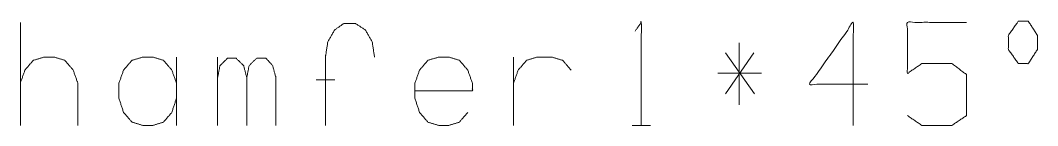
# Model space of a CAD drawing. Header units: millimetres. Extents: x 0 to 420, y 0 to 297.
# Drawn here: x 309.95 to 333.43, y 75.15 to 77.58 of the extents above; entities that cross this region are included whole.
import ezdxf

# ---------------------------------------------------------------- set-up
doc = ezdxf.new("R2010")
doc.units = ezdxf.units.MM
doc.layers.add('1', color=7, linetype='Continuous', true_color=0xffffff)

msp = doc.modelspace()

# ---------------------------------------------------------------- linework, layer by layer
at = {"layer": '1', "color": 95, "linetype": 'Continuous', "lineweight": 18}
for p, q in [((309.953, 75.158), (309.953, 77.533)), ((326.542, 75.633), (326.542, 77.058)), ((326.224, 76.833), (326.896, 75.883)), ((326.878, 76.833), (326.224, 75.883)), ((313.555, 75.158), (313.555, 76.733)), ((314.506, 75.158), (314.506, 76.733)), ((321.335, 75.158), (321.335, 76.733)), ((327.055, 76.358), (326.047, 76.358)), ((317.207, 76.208), (316.782, 76.208)), ((324.071, 75.158), (324.496, 75.158))]:
    msp.add_line(p, q, dxfattribs=at)
for points, knots in [([(316.994, 75.158), (316.994, 76.733), (317.047, 77.083), (317.207, 77.358), (317.419, 77.508), (317.684, 77.508), (317.914, 77.358), (318.073, 77.083), (318.126, 76.733)], [0, 0, 0.423652, 0.51887, 0.604322, 0.6742, 0.745519, 0.819329, 0.904781, 1, 1]), ([(324.142, 77.333), (324.283, 77.533), (324.283, 75.158)], [0, 0, 0.093486, 1, 1]), ([(329.508, 76.108), (328.165, 76.108), (329.172, 77.533), (329.172, 75.158)], [0, 0, 0.245869, 0.565294, 1, 1]), ([(330.424, 75.383), (330.759, 75.158), (331.449, 75.158), (331.785, 75.383), (331.785, 76.333), (331.449, 76.583), (330.759, 76.583), (330.424, 76.358), (330.424, 77.533), (331.785, 77.533)], [0, 0, 0.062227, 0.168342, 0.230572, 0.376816, 0.441267, 0.547382, 0.609609, 0.79049, 1, 1]), ([(332.983, 76.583), (333.213, 76.583), (333.425, 76.908), (333.425, 77.233), (333.213, 77.558), (332.983, 77.558), (332.753, 77.233), (332.753, 76.908), (332.983, 76.583)], [0, 0, 0.08568, 0.230393, 0.351581, 0.496296, 0.581976, 0.730395, 0.851583, 1, 1]), ([(309.953, 76.133), (310.059, 76.433), (310.253, 76.658), (310.501, 76.733), (310.731, 76.733), (310.978, 76.658), (311.172, 76.433), (311.279, 76.133), (311.279, 75.158)], [0, 0, 0.107749, 0.208448, 0.296007, 0.373817, 0.461383, 0.562077, 0.669829, 1, 1]), ([(313.555, 76.133), (313.449, 76.433), (313.255, 76.658), (313.007, 76.733), (312.777, 76.733), (312.53, 76.658), (312.335, 76.433), (312.229, 76.133), (312.229, 75.783), (312.335, 75.458), (312.53, 75.233), (312.777, 75.158), (313.007, 75.158), (313.255, 75.233), (313.449, 75.458), (313.555, 75.783)], [0, 0, 0.07309, 0.141396, 0.20079, 0.253571, 0.312965, 0.381272, 0.454363, 0.534761, 0.61329, 0.681597, 0.740991, 0.793772, 0.853166, 0.921473, 1, 1]), ([(314.506, 76.258), (314.559, 76.533), (314.736, 76.708), (314.93, 76.708), (315.107, 76.533), (315.178, 76.258), (315.178, 75.158)], [0, 0, 0.118881, 0.224453, 0.306982, 0.412561, 0.533085, 1, 1]), ([(315.178, 76.258), (315.231, 76.533), (315.407, 76.708), (315.619, 76.708), (315.778, 76.533), (315.849, 76.258), (315.849, 75.158)], [0, 0, 0.118607, 0.223936, 0.313759, 0.413914, 0.534161, 1, 1]), ([(320.278, 75.458), (320.084, 75.233), (319.837, 75.158), (319.607, 75.158), (319.359, 75.233), (319.165, 75.458), (319.059, 75.783), (319.059, 76.133), (319.165, 76.433), (319.359, 76.658), (319.607, 76.733), (319.837, 76.733), (320.084, 76.658), (320.278, 76.433), (320.384, 76.133), (320.384, 75.958), (319.059, 75.958)], [0, 0, 0.053947, 0.100856, 0.142541, 0.189449, 0.243396, 0.305416, 0.368913, 0.426638, 0.480585, 0.527493, 0.569178, 0.616086, 0.670034, 0.72776, 0.759508, 1, 1]), ([(321.335, 76.133), (321.441, 76.433), (321.636, 76.658), (321.883, 76.733), (322.219, 76.733), (322.467, 76.658), (322.661, 76.433)], [0, 0, 0.180186, 0.348581, 0.495003, 0.685183, 0.831605, 1, 1])]:
    msp.add_open_spline(points, degree=1, knots=knots, dxfattribs=at)

doc.saveas('drawing.dxf')
